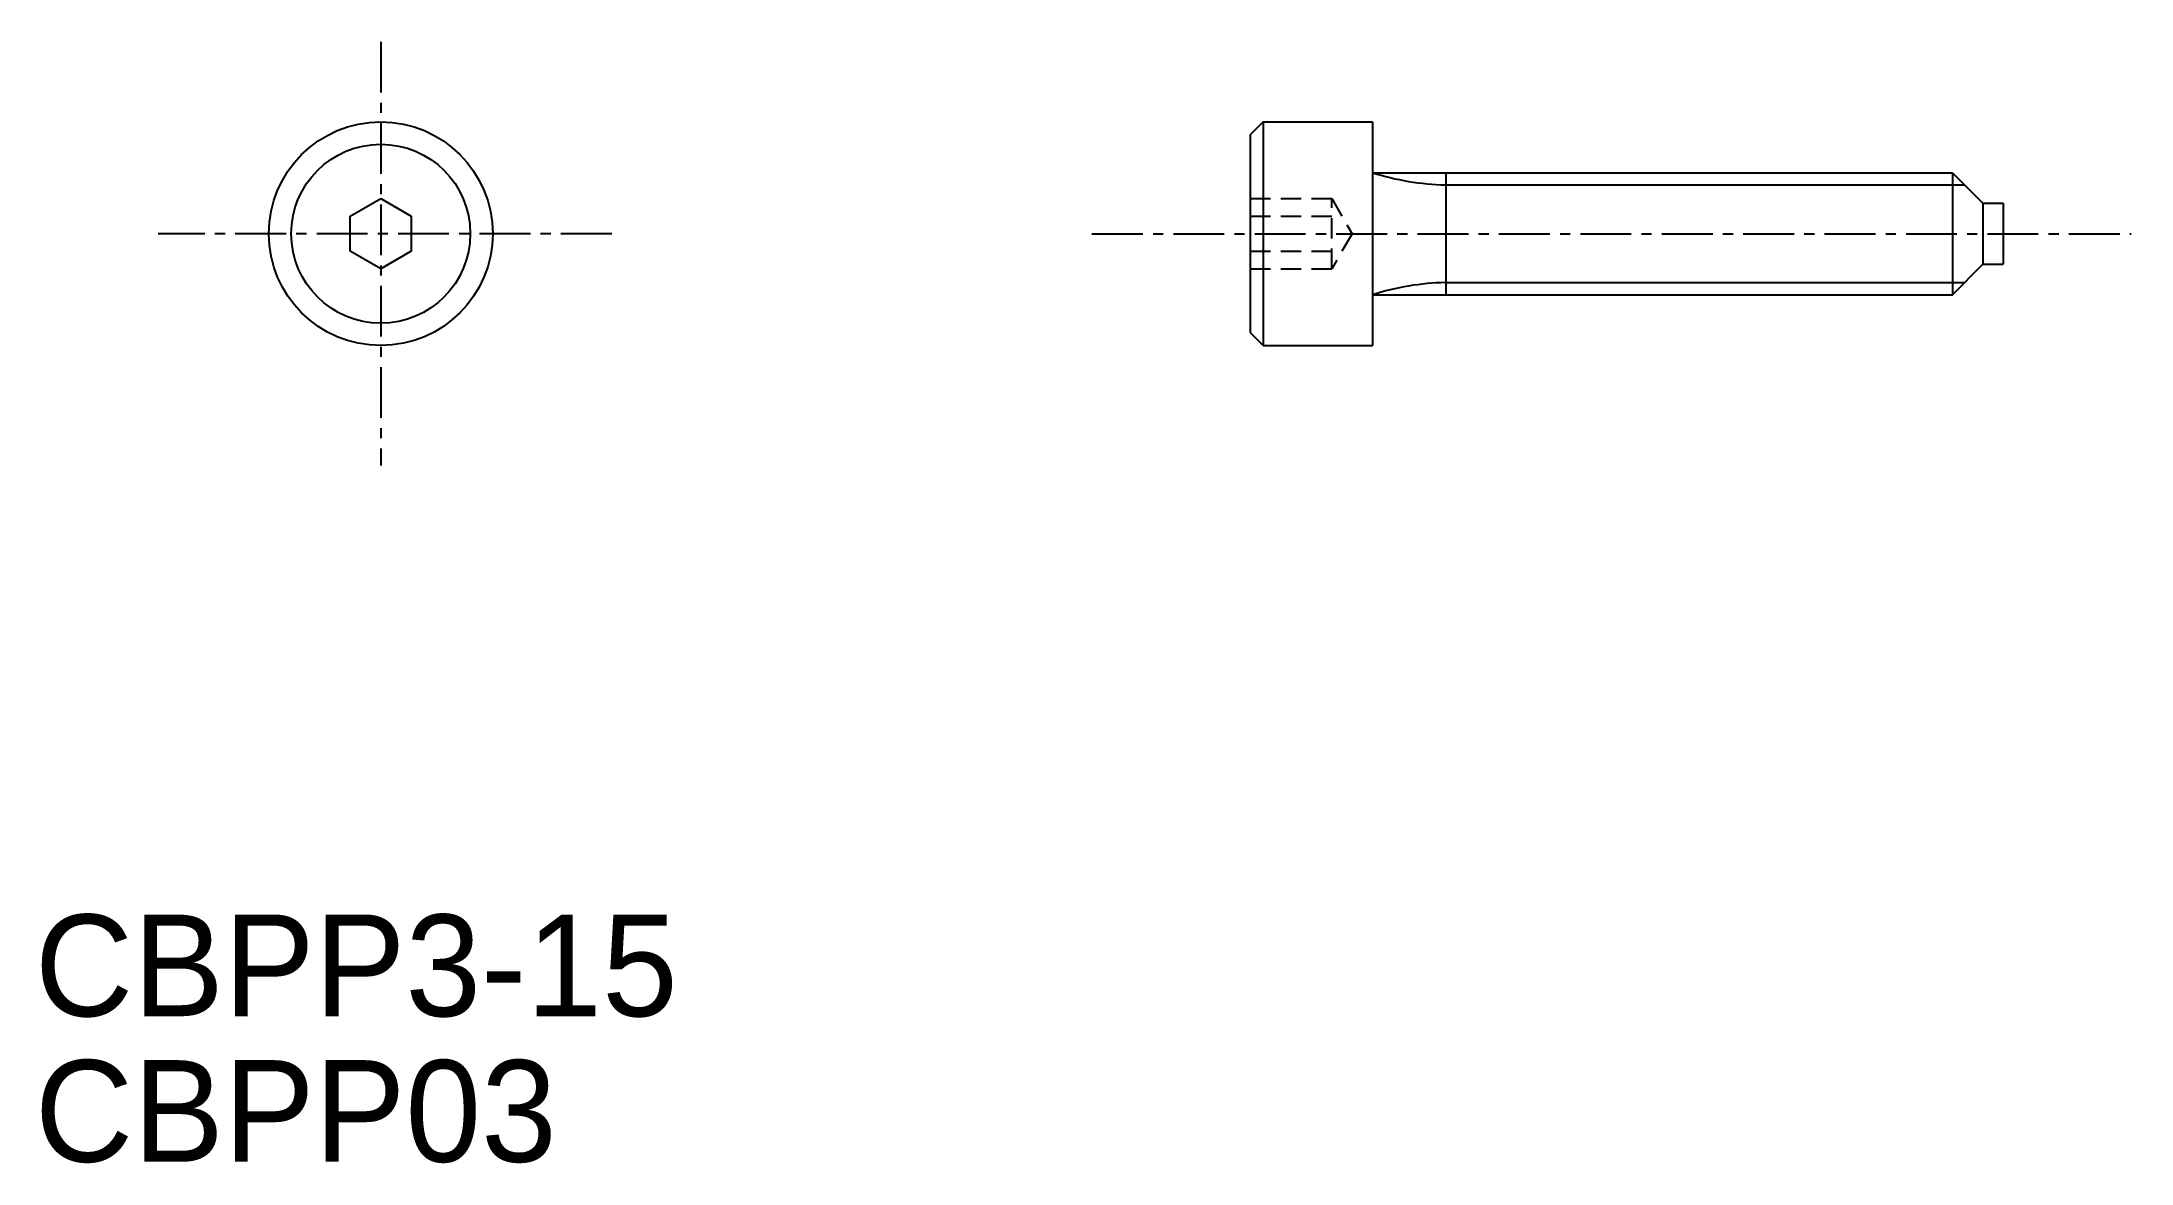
# Model space of a CAD drawing. Extents: x 25.8 to 77.1, y 21.4 to 49.
import ezdxf

# ---------------------------------------------------------------- set-up
doc = ezdxf.new("R2010")
doc.units = 0
doc.linetypes.add('CENTER', pattern=[2, 1.25, -0.25, 0.25, -0.25])
doc.linetypes.add('DASHED', pattern=[0.75, 0.5, -0.25])
doc.layers.get('0').update_dxf_attribs({"linetype": 'CONTINUOUS'})
doc.layers.add('CENTER', color=1, linetype='CENTER')

msp = doc.modelspace()

# ---------------------------------------------------------------- linework, layer by layer
at = {"color": 7, "linetype": 'CONTINUOUS'}
for p, q in [((55.818, 46.99), (55.501, 46.673)), ((55.818, 46.99), (58.501, 46.99)), ((55.818, 46.99), (55.818, 41.49)), ((58.501, 46.99), (58.501, 41.49)), ((55.501, 46.673), (55.501, 41.807)), ((58.501, 45.74), (72.751, 45.74)), ((60.301, 45.74), (60.301, 42.74)), ((72.751, 45.74), (73.501, 44.99)), ((72.751, 45.74), (72.751, 42.74)), ((33.389, 44.673), (34.139, 45.106)), ((33.389, 43.807), (33.389, 44.673)), ((34.139, 45.106), (34.889, 44.673)), ((34.889, 44.673), (34.889, 43.807)), ((73.501, 44.99), (73.501, 43.49)), ((73.501, 44.99), (74.001, 44.99)), ((74.001, 44.99), (74.001, 43.49)), ((33.389, 44.24), (33.389, 44.24)), ((33.389, 44.024), (33.389, 44.024)), ((34.139, 43.374), (33.389, 43.807)), ((34.889, 43.807), (34.139, 43.374)), ((72.751, 42.74), (73.501, 43.49)), ((73.501, 43.49), (74.001, 43.49)), ((58.501, 42.74), (72.751, 42.74)), ((55.818, 41.49), (55.501, 41.807)), ((55.818, 41.49), (58.501, 41.49))]:
    msp.add_line(p, q, dxfattribs=at)
at = {"color": 3, "linetype": 'CONTINUOUS'}
for p, q in [((60.301, 45.44), (73.051, 45.44)), ((60.301, 43.04), (73.051, 43.04))]:
    msp.add_line(p, q, dxfattribs=at)
at = {"color": 3, "linetype": 'DASHED'}
for p, q in [((55.501, 45.106), (57.501, 45.106)), ((55.501, 44.673), (57.501, 44.673)), ((57.501, 43.374), (57.501, 45.106)), ((57.501, 45.106), (58.001, 44.24)), ((58.001, 44.24), (57.501, 43.374)), ((55.501, 43.807), (57.501, 43.807)), ((55.501, 43.374), (57.501, 43.374))]:
    msp.add_line(p, q, dxfattribs=at)
at = {"color": 7, "linetype": 'CONTINUOUS'}
msp.add_circle((34.139, 44.24), 2.75, dxfattribs=at)
at = {"color": 3, "linetype": 'CONTINUOUS'}
msp.add_circle((34.139, 44.24), 2.2, dxfattribs=at)
for centre, start, end in [((60.453, 51.908), 252.43, 268.6453), ((60.453, 36.572), 91.3547, 107.57)]:
    msp.add_arc(centre, 6.469, start, end, dxfattribs=at)
at = {"layer": 'CENTER', "color": 1, "linetype": 'CENTER'}
for p, q in [((34.139, 48.959), (34.139, 38.538)), ((39.814, 44.24), (28.671, 44.24)), ((51.611, 44.24), (77.143, 44.24))]:
    msp.add_line(p, q, dxfattribs=at)

# ---------------------------------------------------------------- texts
for s, p in [('CBPP3-15', (25.641, 25)), ('CBPP03', (25.641, 21.42))]:
    msp.add_text(s, height=2.5).set_placement(p)

doc.saveas('drawing.dxf')
